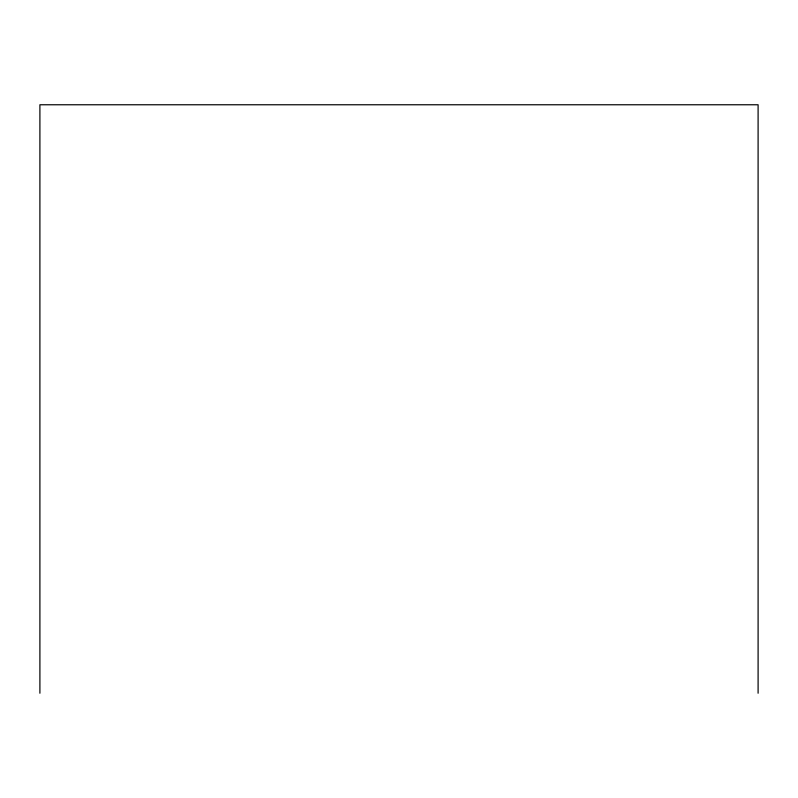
<?xml version="1.0" encoding="UTF-8"?>
<svg xmlns="http://www.w3.org/2000/svg" width="798" height="798" viewBox="0 0 798 798"><rect width="100%" height="100%" fill="white"/><g stroke="black" fill="none" stroke-linecap="round" stroke-linejoin="round"><path stroke-width="1.2" d="M758.1 693.233L758.1 104.767L39.9 104.767L39.9 693.233"/></g></svg>
